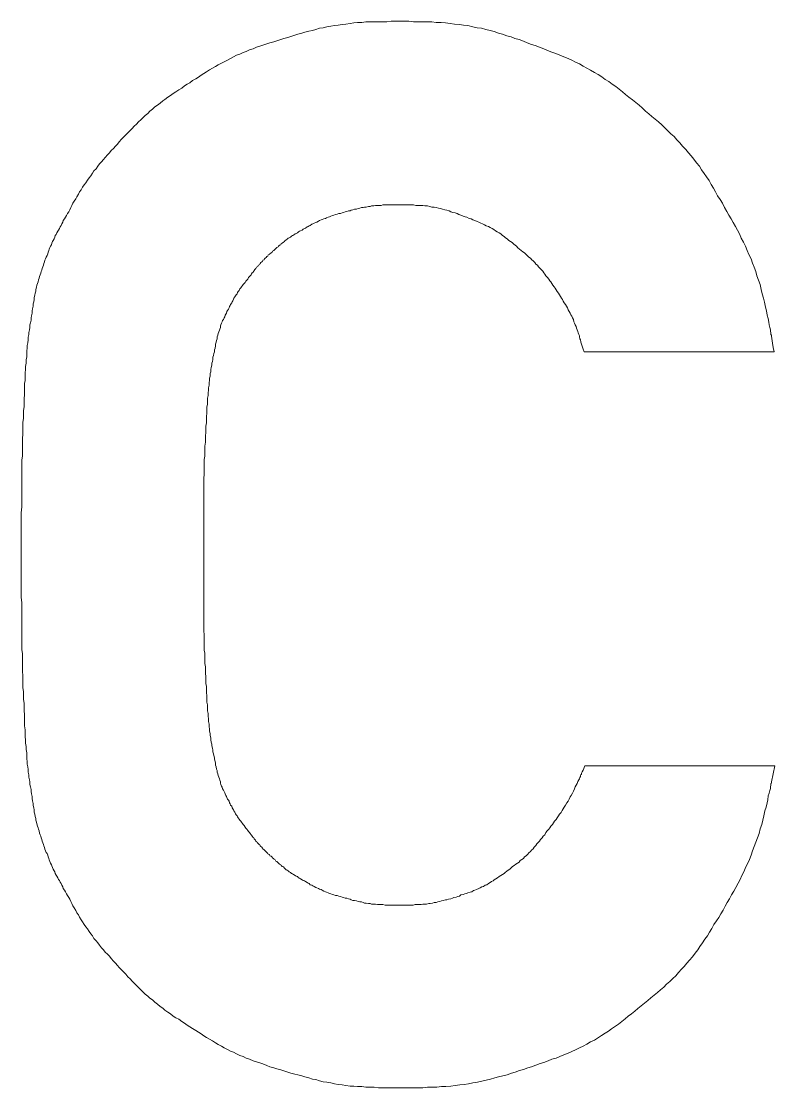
# Model space of a CAD drawing. Units: millimetres at full size, sheet at 1:100. Extents: x -138278 to 134990, y -16593 to 30671.
# Drawn here: x -81673.4 to -81533.4, y 21576.2 to 21774.3 of the extents above; entities that cross this region are included whole.
import ezdxf

# ---------------------------------------------------------------- set-up
doc = ezdxf.new("R2010")
doc.units = ezdxf.units.MM
doc.header["$LTSCALE"] = 100
doc.layers.add('F-0_枠', color=134, linetype='Continuous', lineweight=18)

msp = doc.modelspace()

# ---------------------------------------------------------------- linework, layer by layer
at = {"layer": 'F-0_枠'}
for points in [[(-81627.8, 21770.1), (-81627.2, 21770.3), (-81626.5, 21770.5), (-81625.9, 21770.7), (-81625.2, 21770.9), (-81624.6, 21771.1), (-81623.9, 21771.3), (-81623.3, 21771.5), (-81622.6, 21771.7), (-81622, 21771.9), (-81621.3, 21772.1), (-81620.7, 21772.3), (-81620, 21772.5), (-81619.3, 21772.6), (-81618.7, 21772.8), (-81618, 21773), (-81617.3, 21773.1), (-81616.6, 21773.3), (-81615.9, 21773.4), (-81615.2, 21773.5), (-81614.5, 21773.6), (-81613.8, 21773.7), (-81613.1, 21773.8), (-81612.3, 21773.9), (-81611.6, 21774), (-81610.9, 21774.1), (-81610.1, 21774.1), (-81609.4, 21774.2), (-81608.6, 21774.2), (-81607.8, 21774.2), (-81607, 21774.2), (-81606.3, 21774.2), (-81605.5, 21774.2), (-81604.7, 21774.3), (-81603.9, 21774.3), (-81603, 21774.3), (-81602.2, 21774.3), (-81601.4, 21774.3), (-81600.5, 21774.2), (-81599.7, 21774.2)], [(-81599.7, 21774.2), (-81598.8, 21774.2), (-81598, 21774.2), (-81597.1, 21774.2), (-81596.3, 21774.1), (-81595.4, 21774.1), (-81594.6, 21774), (-81593.7, 21773.9), (-81592.9, 21773.8), (-81592, 21773.7), (-81591.2, 21773.6), (-81590.4, 21773.5), (-81589.5, 21773.3), (-81588.7, 21773.1), (-81587.9, 21773), (-81587.1, 21772.8), (-81586.3, 21772.6), (-81585.5, 21772.4), (-81584.7, 21772.1), (-81584, 21771.9), (-81583.2, 21771.6), (-81582.4, 21771.4), (-81581.7, 21771.1), (-81580.9, 21770.9), (-81580.1, 21770.6), (-81579.4, 21770.3), (-81578.6, 21770), (-81577.9, 21769.8), (-81577.1, 21769.5), (-81576.3, 21769.2), (-81575.6, 21768.9), (-81574.8, 21768.6), (-81574.1, 21768.3), (-81573.3, 21768), (-81572.6, 21767.7), (-81571.8, 21767.4), (-81571.1, 21767.1), (-81570.4, 21766.7), (-81569.7, 21766.4), (-81569, 21766)], [(-81649, 21758), (-81648.6, 21758.4), (-81648.1, 21758.7), (-81647.6, 21759.1), (-81647.1, 21759.5), (-81646.7, 21759.8), (-81646.2, 21760.2), (-81645.7, 21760.5), (-81645.2, 21760.9), (-81644.7, 21761.2), (-81644.1, 21761.6), (-81643.6, 21761.9), (-81643.1, 21762.3), (-81642.6, 21762.6), (-81642.1, 21762.9), (-81641.6, 21763.3), (-81641, 21763.6), (-81640.5, 21763.9), (-81640, 21764.3), (-81639.5, 21764.6), (-81639, 21764.9), (-81638.4, 21765.3), (-81637.9, 21765.6), (-81637.3, 21765.9), (-81636.8, 21766.2), (-81636.2, 21766.5), (-81635.7, 21766.8), (-81635.1, 21767.1), (-81634.5, 21767.4), (-81634, 21767.7), (-81633.4, 21768), (-81632.8, 21768.2), (-81632.2, 21768.5), (-81631.6, 21768.7), (-81631, 21769), (-81630.3, 21769.2), (-81629.7, 21769.5), (-81629.1, 21769.7), (-81628.5, 21769.9), (-81627.8, 21770.1)], [(-81569, 21766), (-81568.3, 21765.6), (-81567.6, 21765.2), (-81566.9, 21764.8), (-81566.2, 21764.4), (-81565.5, 21764), (-81564.9, 21763.5), (-81564.2, 21763.1), (-81563.6, 21762.6), (-81562.9, 21762.2), (-81562.3, 21761.7), (-81561.7, 21761.2), (-81561.1, 21760.7), (-81560.5, 21760.2), (-81559.8, 21759.7), (-81559.2, 21759.2), (-81558.6, 21758.7), (-81558, 21758.2), (-81557.4, 21757.6), (-81556.8, 21757.1), (-81556.2, 21756.6), (-81555.6, 21756.1), (-81555, 21755.6), (-81554.4, 21755.1), (-81553.8, 21754.5), (-81553.3, 21754), (-81552.7, 21753.4), (-81552.1, 21752.9), (-81551.6, 21752.3), (-81551, 21751.7), (-81550.5, 21751.1), (-81549.9, 21750.5), (-81549.4, 21749.9), (-81548.9, 21749.3), (-81548.4, 21748.7), (-81547.9, 21748), (-81547.4, 21747.4), (-81547, 21746.7), (-81546.5, 21746), (-81546.1, 21745.4)], [(-81663.1, 21741.7), (-81662.8, 21742.2), (-81662.6, 21742.6), (-81662.3, 21743), (-81662, 21743.5), (-81661.7, 21743.9), (-81661.4, 21744.3), (-81661.1, 21744.8), (-81660.8, 21745.2), (-81660.5, 21745.6), (-81660.2, 21746.1), (-81659.9, 21746.5), (-81659.5, 21746.9), (-81659.2, 21747.4), (-81658.9, 21747.8), (-81658.5, 21748.2), (-81658.1, 21748.6), (-81657.8, 21749), (-81657.4, 21749.5), (-81657, 21749.9), (-81656.7, 21750.3), (-81656.3, 21750.7), (-81655.9, 21751.1), (-81655.5, 21751.5), (-81655.2, 21751.9), (-81654.8, 21752.4), (-81654.4, 21752.8), (-81654, 21753.2), (-81653.6, 21753.6), (-81653.2, 21754), (-81652.8, 21754.4), (-81652.4, 21754.8), (-81652, 21755.2), (-81651.6, 21755.6), (-81651.2, 21756), (-81650.8, 21756.4), (-81650.4, 21756.8), (-81649.9, 21757.2), (-81649.5, 21757.6), (-81649, 21758)], [(-81546.1, 21745.4), (-81545.6, 21744.7), (-81545.2, 21744), (-81544.8, 21743.3), (-81544.4, 21742.6), (-81544, 21741.9), (-81543.5, 21741.2), (-81543.1, 21740.5), (-81542.7, 21739.7), (-81542.3, 21739), (-81541.9, 21738.3), (-81541.5, 21737.6), (-81541.1, 21736.9), (-81540.7, 21736.2), (-81540.3, 21735.5), (-81539.9, 21734.7), (-81539.6, 21734), (-81539.2, 21733.3), (-81538.8, 21732.5), (-81538.5, 21731.7), (-81538.2, 21731), (-81537.8, 21730.2), (-81537.5, 21729.4), (-81537.2, 21728.6), (-81536.9, 21727.8), (-81536.7, 21727), (-81536.4, 21726.2), (-81536.1, 21725.4), (-81535.9, 21724.5), (-81535.7, 21723.7), (-81535.5, 21722.9), (-81535.3, 21722.1), (-81535.1, 21721.2), (-81534.9, 21720.5), (-81534.8, 21719.7), (-81534.6, 21719.1), (-81534.5, 21718.4), (-81534.4, 21717.9), (-81534.3, 21717.4), (-81534.2, 21717)], [(-81665, 21738.2), (-81664.8, 21738.6), (-81664.6, 21738.9), (-81664.4, 21739.3), (-81664.2, 21739.7), (-81664, 21740.1), (-81663.8, 21740.5), (-81663.6, 21740.9), (-81663.3, 21741.3), (-81663.1, 21741.7)], [(-81607.2, 21740.1), (-81607.6, 21740.1), (-81607.9, 21740), (-81608.3, 21740), (-81608.6, 21739.9), (-81608.9, 21739.9), (-81609.3, 21739.8), (-81609.6, 21739.8), (-81609.9, 21739.7), (-81610.2, 21739.7), (-81610.5, 21739.6), (-81610.8, 21739.5), (-81611.1, 21739.4), (-81611.5, 21739.4), (-81611.8, 21739.3), (-81612.1, 21739.2), (-81612.3, 21739.1), (-81612.6, 21739.1), (-81612.9, 21739), (-81613.2, 21738.9), (-81613.5, 21738.8), (-81613.8, 21738.7), (-81614.1, 21738.6), (-81614.4, 21738.6), (-81614.7, 21738.5), (-81615, 21738.4), (-81615.3, 21738.3), (-81615.6, 21738.2), (-81615.9, 21738.1), (-81616.1, 21738), (-81616.4, 21737.9), (-81616.7, 21737.8), (-81616.9, 21737.7), (-81617.2, 21737.6), (-81617.5, 21737.5), (-81617.7, 21737.4), (-81618, 21737.3), (-81618.2, 21737.2), (-81618.5, 21737), (-81618.7, 21736.9)], [(-81591.7, 21738.3), (-81592.1, 21738.4), (-81592.4, 21738.6), (-81592.8, 21738.7), (-81593.2, 21738.8), (-81593.6, 21738.9), (-81593.9, 21739.1), (-81594.3, 21739.2), (-81594.7, 21739.3), (-81595.1, 21739.4), (-81595.5, 21739.5), (-81595.9, 21739.6), (-81596.3, 21739.7), (-81596.7, 21739.8), (-81597.1, 21739.8), (-81597.5, 21739.9), (-81597.9, 21740), (-81598.4, 21740), (-81598.8, 21740.1), (-81599.2, 21740.1), (-81599.7, 21740.1), (-81600.1, 21740.1), (-81600.5, 21740.2), (-81601, 21740.2), (-81601.4, 21740.2), (-81601.8, 21740.2), (-81602.2, 21740.2), (-81602.7, 21740.2), (-81603.1, 21740.2), (-81603.5, 21740.2), (-81603.9, 21740.2), (-81604.3, 21740.2), (-81604.7, 21740.2), (-81605.1, 21740.2), (-81605.4, 21740.2), (-81605.8, 21740.2), (-81606.2, 21740.2), (-81606.5, 21740.1), (-81606.9, 21740.1), (-81607.2, 21740.1)], [(-81670, 21726.9), (-81669.9, 21727.2), (-81669.8, 21727.5), (-81669.7, 21727.8), (-81669.6, 21728.1), (-81669.5, 21728.4), (-81669.4, 21728.7), (-81669.3, 21729), (-81669.2, 21729.3), (-81669.1, 21729.6), (-81669, 21729.9), (-81668.9, 21730.2), (-81668.8, 21730.5), (-81668.6, 21730.8), (-81668.5, 21731.1), (-81668.4, 21731.4), (-81668.3, 21731.7), (-81668.2, 21732), (-81668.1, 21732.3), (-81668, 21732.5), (-81667.8, 21732.8), (-81667.7, 21733.1), (-81667.6, 21733.4), (-81667.5, 21733.6), (-81667.3, 21733.9), (-81667.2, 21734.2), (-81667.1, 21734.5), (-81666.9, 21734.7), (-81666.8, 21735), (-81666.6, 21735.3), (-81666.5, 21735.5), (-81666.3, 21735.8), (-81666.2, 21736.1), (-81666, 21736.4), (-81665.9, 21736.7), (-81665.7, 21737), (-81665.6, 21737.3), (-81665.4, 21737.6), (-81665.2, 21737.9), (-81665, 21738.2)], [(-81579.1, 21730.5), (-81579.4, 21730.8), (-81579.6, 21731), (-81579.9, 21731.3), (-81580.2, 21731.5), (-81580.5, 21731.7), (-81580.8, 21732), (-81581.1, 21732.2), (-81581.4, 21732.5), (-81581.6, 21732.7), (-81581.9, 21732.9), (-81582.2, 21733.2), (-81582.5, 21733.4), (-81582.8, 21733.6), (-81583.1, 21733.9), (-81583.4, 21734.1), (-81583.7, 21734.3), (-81584, 21734.5), (-81584.3, 21734.8), (-81584.6, 21735), (-81585, 21735.2), (-81585.3, 21735.4), (-81585.6, 21735.6), (-81585.9, 21735.8), (-81586.3, 21736), (-81586.6, 21736.2), (-81587, 21736.3), (-81587.3, 21736.5), (-81587.7, 21736.7), (-81588, 21736.8), (-81588.4, 21737), (-81588.7, 21737.1), (-81589.1, 21737.3), (-81589.5, 21737.4), (-81589.8, 21737.6), (-81590.2, 21737.7), (-81590.6, 21737.9), (-81590.9, 21738), (-81591.3, 21738.1), (-81591.7, 21738.3)], [(-81618.7, 21736.9), (-81619, 21736.8), (-81619.2, 21736.7), (-81619.4, 21736.6), (-81619.7, 21736.4), (-81619.9, 21736.3), (-81620.1, 21736.2), (-81620.3, 21736.1), (-81620.6, 21735.9), (-81620.8, 21735.8), (-81621, 21735.7), (-81621.2, 21735.5), (-81621.5, 21735.4), (-81621.7, 21735.3), (-81621.9, 21735.2), (-81622.1, 21735), (-81622.3, 21734.9), (-81622.5, 21734.8), (-81622.8, 21734.6), (-81623, 21734.5), (-81623.2, 21734.4), (-81623.4, 21734.2), (-81623.6, 21734.1), (-81623.8, 21734), (-81624, 21733.8), (-81624.2, 21733.7), (-81624.4, 21733.5), (-81624.5, 21733.4), (-81624.7, 21733.3), (-81624.9, 21733.1), (-81625.1, 21733), (-81625.2, 21732.8), (-81625.4, 21732.7), (-81625.6, 21732.5), (-81625.7, 21732.4), (-81625.9, 21732.3), (-81626.1, 21732.1), (-81626.2, 21732), (-81626.4, 21731.8), (-81626.5, 21731.7)], [(-81626.5, 21731.7), (-81626.7, 21731.6), (-81626.8, 21731.4), (-81627, 21731.3), (-81627.2, 21731.1), (-81627.3, 21731), (-81627.5, 21730.9), (-81627.6, 21730.7), (-81627.8, 21730.6), (-81627.9, 21730.4), (-81628.1, 21730.3), (-81628.2, 21730.2), (-81628.3, 21730), (-81628.5, 21729.9), (-81628.6, 21729.7), (-81628.7, 21729.6), (-81628.9, 21729.5), (-81629, 21729.3), (-81629.1, 21729.2), (-81629.2, 21729.1), (-81629.3, 21728.9), (-81629.5, 21728.8), (-81629.6, 21728.7), (-81629.7, 21728.6), (-81629.8, 21728.4), (-81629.9, 21728.3), (-81630, 21728.2), (-81630.1, 21728), (-81630.2, 21727.9), (-81630.3, 21727.7), (-81630.5, 21727.6), (-81630.6, 21727.4), (-81630.7, 21727.2), (-81630.9, 21727), (-81631, 21726.9), (-81631.2, 21726.7), (-81631.3, 21726.4), (-81631.5, 21726.2), (-81631.7, 21726), (-81631.8, 21725.8)], [(-81571, 21719.2), (-81571.1, 21719.5), (-81571.3, 21719.8), (-81571.4, 21720.1), (-81571.6, 21720.4), (-81571.8, 21720.7), (-81571.9, 21721.1), (-81572.1, 21721.4), (-81572.3, 21721.7), (-81572.5, 21722), (-81572.7, 21722.3), (-81572.8, 21722.6), (-81573, 21722.9), (-81573.2, 21723.2), (-81573.4, 21723.5), (-81573.6, 21723.8), (-81573.8, 21724.1), (-81574, 21724.4), (-81574.2, 21724.7), (-81574.4, 21725), (-81574.6, 21725.3), (-81574.8, 21725.6), (-81575, 21725.9), (-81575.2, 21726.1), (-81575.4, 21726.4), (-81575.6, 21726.7), (-81575.9, 21727), (-81576.1, 21727.3), (-81576.3, 21727.6), (-81576.5, 21727.9), (-81576.8, 21728.2), (-81577, 21728.4), (-81577.3, 21728.7), (-81577.5, 21729), (-81577.8, 21729.2), (-81578, 21729.5), (-81578.3, 21729.8), (-81578.5, 21730), (-81578.8, 21730.3), (-81579.1, 21730.5)], [(-81672.6, 21709.6), (-81672.6, 21710.2), (-81672.5, 21710.8), (-81672.5, 21711.4), (-81672.4, 21712), (-81672.4, 21712.5), (-81672.4, 21713.1), (-81672.3, 21713.6), (-81672.3, 21714.1), (-81672.2, 21714.6), (-81672.1, 21715.1), (-81672.1, 21715.6), (-81672, 21716.1), (-81672, 21716.5), (-81671.9, 21717), (-81671.8, 21717.4), (-81671.8, 21717.9), (-81671.7, 21718.3), (-81671.6, 21718.8), (-81671.6, 21719.2), (-81671.5, 21719.6), (-81671.4, 21720.1), (-81671.4, 21720.5), (-81671.3, 21720.9), (-81671.2, 21721.4), (-81671.2, 21721.8), (-81671.1, 21722.2), (-81671, 21722.6), (-81671, 21723), (-81670.9, 21723.4), (-81670.8, 21723.8), (-81670.7, 21724.2), (-81670.7, 21724.5), (-81670.6, 21724.9), (-81670.5, 21725.3), (-81670.4, 21725.6), (-81670.3, 21725.9), (-81670.2, 21726.3), (-81670.1, 21726.6), (-81670, 21726.9)], [(-81631.8, 21725.8), (-81632, 21725.6), (-81632.2, 21725.4), (-81632.3, 21725.2), (-81632.5, 21725), (-81632.6, 21724.8), (-81632.8, 21724.6), (-81632.9, 21724.3), (-81633.1, 21724.1), (-81633.2, 21723.9), (-81633.3, 21723.7), (-81633.5, 21723.5), (-81633.6, 21723.3), (-81633.7, 21723.1), (-81633.9, 21722.9), (-81634, 21722.7), (-81634.1, 21722.4), (-81634.2, 21722.2), (-81634.3, 21722), (-81634.5, 21721.7), (-81634.6, 21721.5), (-81634.7, 21721.3), (-81634.8, 21721.1), (-81634.9, 21720.8), (-81635.1, 21720.6), (-81635.2, 21720.4), (-81635.3, 21720.1), (-81635.4, 21719.9), (-81635.5, 21719.7), (-81635.6, 21719.4), (-81635.7, 21719.2), (-81635.8, 21718.9), (-81636, 21718.7), (-81636.1, 21718.5), (-81636.2, 21718.2), (-81636.3, 21717.9), (-81636.4, 21717.7), (-81636.4, 21717.4), (-81636.5, 21717.1), (-81636.6, 21716.9)], [(-81534.2, 21717), (-81534.2, 21716.7), (-81534.1, 21716.5), (-81534.1, 21716.3), (-81534.1, 21716.1), (-81534, 21716), (-81534, 21716), (-81534, 21715.9), (-81534, 21715.9), (-81534, 21715.8), (-81533.8, 21714.5), (-81533.7, 21713.7), (-81533.5, 21712.9), (-81568.8, 21712.9), (-81569, 21713.4), (-81569.4, 21714.7), (-81569.4, 21714.7), (-81569.4, 21714.7), (-81569.4, 21714.7), (-81569.4, 21714.8), (-81569.4, 21714.8), (-81569.4, 21714.8), (-81569.4, 21714.9), (-81569.5, 21715), (-81569.5, 21715.1), (-81569.6, 21715.3), (-81569.6, 21715.4), (-81569.7, 21715.6), (-81569.7, 21715.9), (-81569.8, 21716.1), (-81569.9, 21716.4), (-81570, 21716.7), (-81570.1, 21717), (-81570.2, 21717.3), (-81570.3, 21717.6), (-81570.5, 21717.9), (-81570.6, 21718.2), (-81570.7, 21718.5), (-81570.8, 21718.9), (-81571, 21719.2)], [(-81636.6, 21716.9), (-81636.7, 21716.6), (-81636.8, 21716.3), (-81636.9, 21716), (-81637, 21715.7), (-81637, 21715.3), (-81637.1, 21715), (-81637.2, 21714.7), (-81637.3, 21714.3), (-81637.3, 21714), (-81637.4, 21713.6), (-81637.5, 21713.3), (-81637.5, 21712.9), (-81637.6, 21712.6), (-81637.7, 21712.2), (-81637.8, 21711.9), (-81637.8, 21711.5), (-81637.9, 21711.1), (-81638, 21710.8), (-81638, 21710.4), (-81638.1, 21710), (-81638.2, 21709.6), (-81638.2, 21709.2), (-81638.3, 21708.9), (-81638.3, 21708.4), (-81638.4, 21708), (-81638.4, 21707.6), (-81638.5, 21707.2), (-81638.5, 21706.7), (-81638.6, 21706.2), (-81638.6, 21705.8), (-81638.7, 21705.3), (-81638.7, 21704.8), (-81638.8, 21704.3), (-81638.8, 21703.7), (-81638.8, 21703.2), (-81638.9, 21702.6), (-81638.9, 21702), (-81638.9, 21701.5), (-81639, 21700.9)], [(-81673.4, 21676.3), (-81673.4, 21677.5), (-81673.4, 21678.6), (-81673.4, 21679.7), (-81673.4, 21680.9), (-81673.4, 21682), (-81673.4, 21683), (-81673.3, 21684.1), (-81673.3, 21685.2), (-81673.3, 21686.2), (-81673.3, 21687.2), (-81673.3, 21688.2), (-81673.3, 21689.1), (-81673.3, 21690.1), (-81673.3, 21691), (-81673.3, 21691.9), (-81673.3, 21692.8), (-81673.2, 21693.6), (-81673.2, 21694.4), (-81673.2, 21695.3), (-81673.2, 21696.1), (-81673.2, 21696.8), (-81673.1, 21697.6), (-81673.1, 21698.4), (-81673.1, 21699.1), (-81673.1, 21699.8), (-81673, 21700.6), (-81673, 21701.3), (-81673, 21702), (-81672.9, 21702.7), (-81672.9, 21703.4), (-81672.9, 21704.2), (-81672.8, 21704.9), (-81672.8, 21705.6), (-81672.8, 21706.3), (-81672.8, 21707), (-81672.7, 21707.6), (-81672.7, 21708.3), (-81672.7, 21709), (-81672.6, 21709.6)], [(-81639, 21700.9), (-81639, 21700.3), (-81639, 21699.7), (-81639.1, 21699.1), (-81639.1, 21698.5), (-81639.1, 21697.9), (-81639.2, 21697.3), (-81639.2, 21696.7), (-81639.2, 21696.1), (-81639.3, 21695.4), (-81639.3, 21694.8), (-81639.3, 21694.2), (-81639.3, 21693.5), (-81639.4, 21692.9), (-81639.4, 21692.2), (-81639.4, 21691.5), (-81639.4, 21690.8), (-81639.4, 21690.1), (-81639.5, 21689.4), (-81639.5, 21688.6), (-81639.5, 21687.8), (-81639.5, 21687), (-81639.5, 21686.2), (-81639.5, 21685.4), (-81639.5, 21684.5), (-81639.5, 21683.7), (-81639.5, 21682.8), (-81639.5, 21681.9), (-81639.5, 21680.9), (-81639.5, 21680), (-81639.5, 21679.1), (-81639.5, 21678.1), (-81639.5, 21677.1), (-81639.5, 21676.2), (-81639.5, 21675.2), (-81639.5, 21674.2), (-81639.5, 21673.3), (-81639.5, 21672.3), (-81639.5, 21671.3), (-81639.5, 21670.4)], [(-81672.7, 21642.1), (-81672.7, 21642.7), (-81672.8, 21643.4), (-81672.8, 21644.1), (-81672.8, 21644.8), (-81672.8, 21645.5), (-81672.9, 21646.2), (-81672.9, 21646.9), (-81672.9, 21647.6), (-81673, 21648.4), (-81673, 21649.1), (-81673, 21649.8), (-81673.1, 21650.5), (-81673.1, 21651.3), (-81673.1, 21652), (-81673.1, 21652.8), (-81673.2, 21653.5), (-81673.2, 21654.3), (-81673.2, 21655.1), (-81673.2, 21655.9), (-81673.2, 21656.8), (-81673.3, 21657.6), (-81673.3, 21658.5), (-81673.3, 21659.4), (-81673.3, 21660.3), (-81673.3, 21661.2), (-81673.3, 21662.2), (-81673.3, 21663.2), (-81673.3, 21664.2), (-81673.3, 21665.2), (-81673.3, 21666.3), (-81673.4, 21667.3), (-81673.4, 21668.4), (-81673.4, 21669.5), (-81673.4, 21670.6), (-81673.4, 21671.8), (-81673.4, 21672.9), (-81673.4, 21674), (-81673.4, 21675.2), (-81673.4, 21676.3)], [(-81639.5, 21670.4), (-81639.5, 21669.5), (-81639.5, 21668.5), (-81639.5, 21667.6), (-81639.5, 21666.7), (-81639.5, 21665.9), (-81639.5, 21665), (-81639.5, 21664.2), (-81639.5, 21663.4), (-81639.5, 21662.6), (-81639.5, 21661.8), (-81639.5, 21661.1), (-81639.4, 21660.3), (-81639.4, 21659.6), (-81639.4, 21658.9), (-81639.4, 21658.2), (-81639.4, 21657.5), (-81639.3, 21656.9), (-81639.3, 21656.2), (-81639.3, 21655.6), (-81639.3, 21655), (-81639.2, 21654.4), (-81639.2, 21653.8), (-81639.2, 21653.2), (-81639.1, 21652.5), (-81639.1, 21651.9), (-81639.1, 21651.3), (-81639, 21650.7), (-81639, 21650.1), (-81639, 21649.6), (-81638.9, 21649), (-81638.9, 21648.4), (-81638.9, 21647.8), (-81638.8, 21647.3), (-81638.8, 21646.7), (-81638.8, 21646.2), (-81638.7, 21645.7), (-81638.7, 21645.2), (-81638.6, 21644.7), (-81638.6, 21644.2)], [(-81638.6, 21644.2), (-81638.5, 21643.7), (-81638.5, 21643.3), (-81638.4, 21642.8), (-81638.4, 21642.4), (-81638.3, 21642), (-81638.3, 21641.6), (-81638.2, 21641.2), (-81638.2, 21640.8), (-81638.1, 21640.4), (-81638, 21640), (-81638, 21639.7), (-81637.9, 21639.3), (-81637.8, 21638.9), (-81637.8, 21638.6), (-81637.7, 21638.2), (-81637.6, 21637.9), (-81637.5, 21637.5), (-81637.5, 21637.2), (-81637.4, 21636.8), (-81637.3, 21636.5), (-81637.3, 21636.1), (-81637.2, 21635.8), (-81637.1, 21635.4), (-81637, 21635.1), (-81637, 21634.8), (-81636.9, 21634.5), (-81636.8, 21634.2), (-81636.7, 21633.9), (-81636.6, 21633.6), (-81636.5, 21633.3), (-81636.4, 21633), (-81636.4, 21632.8), (-81636.3, 21632.5), (-81636.2, 21632.2), (-81636.1, 21632), (-81636, 21631.7), (-81635.8, 21631.5), (-81635.7, 21631.2), (-81635.6, 21631)], [(-81670.2, 21624.2), (-81670.3, 21624.5), (-81670.4, 21624.8), (-81670.5, 21625.2), (-81670.6, 21625.5), (-81670.7, 21625.9), (-81670.7, 21626.2), (-81670.8, 21626.6), (-81670.9, 21627), (-81671, 21627.4), (-81671, 21627.8), (-81671.1, 21628.2), (-81671.2, 21628.6), (-81671.2, 21629), (-81671.3, 21629.5), (-81671.4, 21629.9), (-81671.4, 21630.3), (-81671.5, 21630.8), (-81671.6, 21631.2), (-81671.6, 21631.6), (-81671.7, 21632.1), (-81671.8, 21632.5), (-81671.8, 21633), (-81671.9, 21633.4), (-81672, 21633.9), (-81672, 21634.3), (-81672.1, 21634.8), (-81672.1, 21635.3), (-81672.2, 21635.8), (-81672.3, 21636.3), (-81672.3, 21636.8), (-81672.4, 21637.3), (-81672.4, 21637.8), (-81672.4, 21638.4), (-81672.5, 21639), (-81672.5, 21639.6), (-81672.6, 21640.2), (-81672.6, 21640.8), (-81672.7, 21641.4), (-81672.7, 21642.1)], [(-81570.1, 21632.7), (-81570, 21633.1), (-81569.8, 21633.4), (-81569.7, 21633.6), (-81569.6, 21633.8), (-81569.5, 21634), (-81569.5, 21634.2), (-81569.4, 21634.3), (-81569.4, 21634.4), (-81569.3, 21634.4), (-81569.3, 21634.5), (-81569.3, 21634.5), (-81569.3, 21634.5), (-81569.3, 21634.6), (-81569.3, 21634.6), (-81569.2, 21634.9), (-81569, 21635.2), (-81568.7, 21636), (-81533.4, 21636), (-81534, 21633), (-81534, 21633), (-81534, 21632.9), (-81534, 21632.9), (-81534, 21632.8), (-81534.1, 21632.7), (-81534.1, 21632.6), (-81534.1, 21632.4), (-81534.2, 21632.1), (-81534.2, 21631.8), (-81534.3, 21631.4), (-81534.4, 21630.9), (-81534.6, 21630.4), (-81534.7, 21629.7), (-81534.8, 21629.1), (-81535, 21628.3), (-81535.2, 21627.6), (-81535.4, 21626.7), (-81535.6, 21625.9), (-81535.8, 21625.1), (-81536.1, 21624.3)], [(-81578.8, 21620.1), (-81578.6, 21620.3), (-81578.3, 21620.6), (-81578.1, 21620.9), (-81577.8, 21621.2), (-81577.6, 21621.5), (-81577.3, 21621.8), (-81577.1, 21622), (-81576.9, 21622.3), (-81576.6, 21622.6), (-81576.4, 21622.9), (-81576.1, 21623.2), (-81575.9, 21623.6), (-81575.7, 21623.9), (-81575.4, 21624.2), (-81575.2, 21624.5), (-81575, 21624.8), (-81574.7, 21625.1), (-81574.5, 21625.4), (-81574.3, 21625.7), (-81574, 21626), (-81573.8, 21626.3), (-81573.6, 21626.7), (-81573.4, 21627), (-81573.1, 21627.3), (-81572.9, 21627.7), (-81572.7, 21628), (-81572.5, 21628.3), (-81572.3, 21628.7), (-81572, 21629.1), (-81571.8, 21629.4), (-81571.6, 21629.8), (-81571.4, 21630.2), (-81571.2, 21630.5), (-81571, 21630.9), (-81570.8, 21631.3), (-81570.6, 21631.7), (-81570.5, 21632.1), (-81570.3, 21632.4), (-81570.1, 21632.7)], [(-81635.6, 21631), (-81635.5, 21630.8), (-81635.4, 21630.5), (-81635.3, 21630.3), (-81635.2, 21630.1), (-81635.1, 21629.8), (-81634.9, 21629.6), (-81634.8, 21629.4), (-81634.7, 21629.1), (-81634.6, 21628.9), (-81634.5, 21628.7), (-81634.3, 21628.5), (-81634.2, 21628.2), (-81634.1, 21628), (-81634, 21627.8), (-81633.9, 21627.6), (-81633.7, 21627.4), (-81633.6, 21627.1), (-81633.5, 21626.9), (-81633.3, 21626.7), (-81633.2, 21626.5), (-81633.1, 21626.3), (-81632.9, 21626.1), (-81632.8, 21625.9), (-81632.6, 21625.7), (-81632.5, 21625.5), (-81632.3, 21625.3), (-81632.2, 21625.1), (-81632, 21624.9), (-81631.8, 21624.6), (-81631.7, 21624.4), (-81631.5, 21624.2), (-81631.3, 21624), (-81631.2, 21623.8), (-81631, 21623.6), (-81630.9, 21623.4), (-81630.7, 21623.2), (-81630.6, 21623.1), (-81630.5, 21622.9), (-81630.3, 21622.7)], [(-81665.4, 21612.9), (-81665.6, 21613.2), (-81665.7, 21613.5), (-81665.9, 21613.8), (-81666, 21614.1), (-81666.2, 21614.4), (-81666.3, 21614.7), (-81666.5, 21614.9), (-81666.6, 21615.2), (-81666.8, 21615.5), (-81666.9, 21615.7), (-81667.1, 21616), (-81667.2, 21616.3), (-81667.3, 21616.5), (-81667.5, 21616.8), (-81667.6, 21617.1), (-81667.7, 21617.4), (-81667.8, 21617.6), (-81668, 21617.9), (-81668.1, 21618.2), (-81668.2, 21618.5), (-81668.3, 21618.8), (-81668.4, 21619.1), (-81668.5, 21619.4), (-81668.6, 21619.7), (-81668.8, 21619.9), (-81668.9, 21620.2), (-81669, 21620.5), (-81669.1, 21620.8), (-81669.2, 21621.1), (-81669.3, 21621.4), (-81669.4, 21621.7), (-81669.5, 21622), (-81669.6, 21622.3), (-81669.7, 21622.6), (-81669.8, 21622.9), (-81669.9, 21623.2), (-81670, 21623.5), (-81670.1, 21623.9), (-81670.2, 21624.2)], [(-81630.3, 21622.7), (-81630.2, 21622.6), (-81630.1, 21622.4), (-81630, 21622.3), (-81629.9, 21622.2), (-81629.8, 21622), (-81629.7, 21621.9), (-81629.6, 21621.8), (-81629.5, 21621.7), (-81629.3, 21621.5), (-81629.2, 21621.4), (-81629.1, 21621.3), (-81629, 21621.1), (-81628.9, 21621), (-81628.7, 21620.9), (-81628.6, 21620.7), (-81628.5, 21620.6), (-81628.3, 21620.4), (-81628.2, 21620.3), (-81628.1, 21620.2), (-81627.9, 21620), (-81627.8, 21619.9), (-81627.6, 21619.7), (-81627.5, 21619.6), (-81627.3, 21619.5), (-81627.2, 21619.3), (-81627, 21619.2), (-81626.8, 21619), (-81626.7, 21618.9), (-81626.5, 21618.7), (-81626.4, 21618.6), (-81626.2, 21618.5), (-81626.1, 21618.3), (-81625.9, 21618.2), (-81625.7, 21618), (-81625.6, 21617.9), (-81625.4, 21617.7), (-81625.2, 21617.6), (-81625.1, 21617.5), (-81624.9, 21617.3)], [(-81536.1, 21624.3), (-81536.3, 21623.4), (-81536.6, 21622.6), (-81536.9, 21621.8), (-81537.2, 21621), (-81537.5, 21620.2), (-81537.8, 21619.4), (-81538.1, 21618.6), (-81538.4, 21617.9), (-81538.8, 21617.1), (-81539.1, 21616.4), (-81539.5, 21615.6), (-81539.8, 21614.9), (-81540.2, 21614.2), (-81540.6, 21613.4), (-81541, 21612.7), (-81541.4, 21612), (-81541.8, 21611.3), (-81542.2, 21610.6), (-81542.6, 21609.9), (-81543, 21609.2), (-81543.4, 21608.5), (-81543.8, 21607.8), (-81544.2, 21607.2), (-81544.7, 21606.5), (-81545.1, 21605.8), (-81545.5, 21605.1), (-81545.9, 21604.4), (-81546.4, 21603.8), (-81546.8, 21603.1), (-81547.3, 21602.4), (-81547.7, 21601.8), (-81548.2, 21601.2), (-81548.7, 21600.5), (-81549.2, 21599.9), (-81549.7, 21599.3), (-81550.2, 21598.7), (-81550.7, 21598.2), (-81551.3, 21597.6), (-81551.8, 21597)], [(-81590, 21612.5), (-81589.7, 21612.6), (-81589.4, 21612.8), (-81589.1, 21612.9), (-81588.8, 21613), (-81588.4, 21613.2), (-81588.1, 21613.3), (-81587.8, 21613.5), (-81587.5, 21613.6), (-81587.2, 21613.8), (-81586.9, 21613.9), (-81586.6, 21614.1), (-81586.3, 21614.3), (-81586, 21614.5), (-81585.7, 21614.6), (-81585.5, 21614.8), (-81585.2, 21615), (-81584.9, 21615.2), (-81584.6, 21615.4), (-81584.3, 21615.6), (-81584, 21615.8), (-81583.7, 21616), (-81583.5, 21616.2), (-81583.2, 21616.4), (-81582.9, 21616.6), (-81582.6, 21616.8), (-81582.3, 21617.1), (-81582.1, 21617.3), (-81581.8, 21617.5), (-81581.5, 21617.7), (-81581.2, 21617.9), (-81580.9, 21618.1), (-81580.7, 21618.4), (-81580.4, 21618.6), (-81580.1, 21618.8), (-81579.9, 21619.1), (-81579.6, 21619.3), (-81579.3, 21619.6), (-81579.1, 21619.8), (-81578.8, 21620.1)], [(-81624.9, 21617.3), (-81624.7, 21617.2), (-81624.5, 21617), (-81624.4, 21616.9), (-81624.2, 21616.7), (-81624, 21616.6), (-81623.8, 21616.5), (-81623.6, 21616.3), (-81623.4, 21616.2), (-81623.2, 21616), (-81623, 21615.9), (-81622.8, 21615.8), (-81622.5, 21615.6), (-81622.3, 21615.5), (-81622.1, 21615.4), (-81621.9, 21615.2), (-81621.7, 21615.1), (-81621.5, 21615), (-81621.2, 21614.8), (-81621, 21614.7), (-81620.8, 21614.6), (-81620.6, 21614.5), (-81620.3, 21614.3), (-81620.1, 21614.2), (-81619.9, 21614.1), (-81619.7, 21613.9), (-81619.4, 21613.8), (-81619.2, 21613.7), (-81619, 21613.6), (-81618.7, 21613.4), (-81618.5, 21613.3), (-81618.2, 21613.2), (-81618, 21613.1), (-81617.7, 21613), (-81617.5, 21612.9), (-81617.2, 21612.7), (-81616.9, 21612.6), (-81616.7, 21612.5), (-81616.4, 21612.4), (-81616.1, 21612.3)], [(-81653.6, 21596.8), (-81654, 21597.3), (-81654.4, 21597.7), (-81654.8, 21598.1), (-81655.2, 21598.5), (-81655.5, 21598.9), (-81655.9, 21599.3), (-81656.3, 21599.7), (-81656.7, 21600.2), (-81657, 21600.6), (-81657.4, 21601), (-81657.8, 21601.4), (-81658.1, 21601.8), (-81658.5, 21602.2), (-81658.9, 21602.7), (-81659.2, 21603.1), (-81659.5, 21603.5), (-81659.9, 21603.9), (-81660.2, 21604.4), (-81660.5, 21604.8), (-81660.8, 21605.2), (-81661.1, 21605.7), (-81661.4, 21606.1), (-81661.7, 21606.5), (-81662, 21607), (-81662.3, 21607.4), (-81662.6, 21607.9), (-81662.8, 21608.3), (-81663.1, 21608.7), (-81663.3, 21609.1), (-81663.6, 21609.6), (-81663.8, 21610), (-81664, 21610.4), (-81664.2, 21610.8), (-81664.4, 21611.2), (-81664.6, 21611.5), (-81664.8, 21611.9), (-81665, 21612.2), (-81665.2, 21612.6), (-81665.4, 21612.9)], [(-81616.1, 21612.3), (-81615.9, 21612.2), (-81615.6, 21612.1), (-81615.3, 21612), (-81615, 21611.9), (-81614.7, 21611.9), (-81614.4, 21611.8), (-81614.1, 21611.7), (-81613.8, 21611.6), (-81613.5, 21611.5), (-81613.2, 21611.4), (-81612.9, 21611.4), (-81612.6, 21611.3), (-81612.3, 21611.2), (-81612.1, 21611.1), (-81611.8, 21611), (-81611.5, 21611), (-81611.1, 21610.9), (-81610.8, 21610.8), (-81610.5, 21610.7), (-81610.2, 21610.7), (-81609.9, 21610.6), (-81609.6, 21610.5), (-81609.3, 21610.5), (-81608.9, 21610.4), (-81608.6, 21610.4), (-81608.3, 21610.3), (-81607.9, 21610.3), (-81607.6, 21610.3), (-81607.2, 21610.2), (-81606.9, 21610.2), (-81606.5, 21610.2), (-81606.2, 21610.2), (-81605.8, 21610.1), (-81605.4, 21610.1), (-81605.1, 21610.1), (-81604.7, 21610.1), (-81604.3, 21610.1), (-81603.9, 21610.1), (-81603.6, 21610.1)], [(-81603.6, 21610.1), (-81603.2, 21610.1), (-81602.8, 21610.1), (-81602.5, 21610.1), (-81602.1, 21610.1), (-81601.7, 21610.1), (-81601.3, 21610.1), (-81601, 21610.1), (-81600.6, 21610.1), (-81600.2, 21610.2), (-81599.9, 21610.2), (-81599.5, 21610.2), (-81599.1, 21610.2), (-81598.8, 21610.3), (-81598.4, 21610.3), (-81598.1, 21610.3), (-81597.7, 21610.4), (-81597.4, 21610.4), (-81597, 21610.5), (-81596.7, 21610.6), (-81596.3, 21610.6), (-81596, 21610.7), (-81595.6, 21610.8), (-81595.3, 21610.9), (-81595, 21611), (-81594.6, 21611.1), (-81594.3, 21611.1), (-81594, 21611.2), (-81593.6, 21611.3), (-81593.3, 21611.4), (-81593, 21611.5), (-81592.6, 21611.6), (-81592.3, 21611.7), (-81592, 21611.8), (-81591.7, 21612), (-81591.3, 21612.1), (-81591, 21612.2), (-81590.7, 21612.3), (-81590.4, 21612.4), (-81590, 21612.5)], [(-81551.8, 21597), (-81552.3, 21596.5), (-81552.9, 21595.9), (-81553.5, 21595.4), (-81554, 21594.9), (-81554.6, 21594.4), (-81555.2, 21593.9), (-81555.8, 21593.4), (-81556.4, 21592.9), (-81557, 21592.4), (-81557.6, 21591.9), (-81558.2, 21591.4), (-81558.8, 21590.9), (-81559.4, 21590.4), (-81560, 21589.9), (-81560.6, 21589.5), (-81561.2, 21589), (-81561.8, 21588.5), (-81562.4, 21588), (-81563, 21587.6), (-81563.7, 21587.1), (-81564.3, 21586.7), (-81564.9, 21586.3), (-81565.6, 21585.9), (-81566.3, 21585.4), (-81566.9, 21585), (-81567.6, 21584.7), (-81568.3, 21584.3), (-81569, 21583.9), (-81569.7, 21583.6), (-81570.4, 21583.2), (-81571.1, 21582.9), (-81571.8, 21582.6), (-81572.6, 21582.3), (-81573.3, 21582), (-81574, 21581.7), (-81574.8, 21581.5), (-81575.5, 21581.2), (-81576.3, 21580.9), (-81577, 21580.7)], [(-81634.5, 21583), (-81635.1, 21583.3), (-81635.7, 21583.6), (-81636.2, 21583.9), (-81636.8, 21584.2), (-81637.3, 21584.5), (-81637.9, 21584.9), (-81638.4, 21585.2), (-81639, 21585.5), (-81639.5, 21585.8), (-81640, 21586.2), (-81640.5, 21586.5), (-81641, 21586.8), (-81641.6, 21587.2), (-81642.1, 21587.5), (-81642.6, 21587.8), (-81643.1, 21588.2), (-81643.6, 21588.5), (-81644.1, 21588.9), (-81644.7, 21589.2), (-81645.2, 21589.5), (-81645.7, 21589.9), (-81646.2, 21590.2), (-81646.7, 21590.6), (-81647.1, 21591), (-81647.6, 21591.3), (-81648.1, 21591.7), (-81648.6, 21592.1), (-81649, 21592.5), (-81649.5, 21592.8), (-81649.9, 21593.2), (-81650.4, 21593.6), (-81650.8, 21594), (-81651.2, 21594.4), (-81651.6, 21594.8), (-81652, 21595.2), (-81652.4, 21595.6), (-81652.8, 21596), (-81653.2, 21596.4), (-81653.6, 21596.8)], [(-81608.6, 21576.3), (-81609.4, 21576.3), (-81610.1, 21576.4), (-81610.9, 21576.4), (-81611.6, 21576.5), (-81612.3, 21576.5), (-81613.1, 21576.6), (-81613.8, 21576.7), (-81614.5, 21576.8), (-81615.2, 21576.9), (-81615.9, 21577.1), (-81616.6, 21577.2), (-81617.3, 21577.3), (-81618, 21577.5), (-81618.7, 21577.7), (-81619.3, 21577.8), (-81620, 21578), (-81620.7, 21578.2), (-81621.3, 21578.4), (-81622, 21578.6), (-81622.6, 21578.7), (-81623.3, 21578.9), (-81623.9, 21579.1), (-81624.6, 21579.3), (-81625.2, 21579.5), (-81625.9, 21579.7), (-81626.5, 21579.9), (-81627.2, 21580.1), (-81627.8, 21580.3), (-81628.5, 21580.6), (-81629.1, 21580.8), (-81629.7, 21581), (-81630.3, 21581.2), (-81631, 21581.5), (-81631.6, 21581.7), (-81632.2, 21582), (-81632.8, 21582.2), (-81633.4, 21582.5), (-81634, 21582.8), (-81634.5, 21583)], [(-81577, 21580.7), (-81577.8, 21580.4), (-81578.6, 21580.1), (-81579.3, 21579.9), (-81580.1, 21579.6), (-81580.8, 21579.4), (-81581.6, 21579.1), (-81582.3, 21578.9), (-81583.1, 21578.6), (-81583.9, 21578.4), (-81584.7, 21578.2), (-81585.4, 21578), (-81586.2, 21577.8), (-81587, 21577.6), (-81587.8, 21577.4), (-81588.6, 21577.2), (-81589.5, 21577.1), (-81590.3, 21576.9), (-81591.1, 21576.8), (-81591.9, 21576.7), (-81592.8, 21576.6), (-81593.6, 21576.5), (-81594.5, 21576.4), (-81595.3, 21576.4), (-81596.2, 21576.3), (-81597.1, 21576.3), (-81597.9, 21576.3), (-81598.8, 21576.2), (-81599.6, 21576.2), (-81600.5, 21576.2), (-81601.3, 21576.2), (-81602.2, 21576.2), (-81603, 21576.2), (-81603.8, 21576.2), (-81604.7, 21576.2), (-81605.5, 21576.2), (-81606.3, 21576.2), (-81607, 21576.2), (-81607.8, 21576.3), (-81608.6, 21576.3)]]:
    msp.add_lwpolyline(points, dxfattribs=at)

doc.saveas('drawing.dxf')
